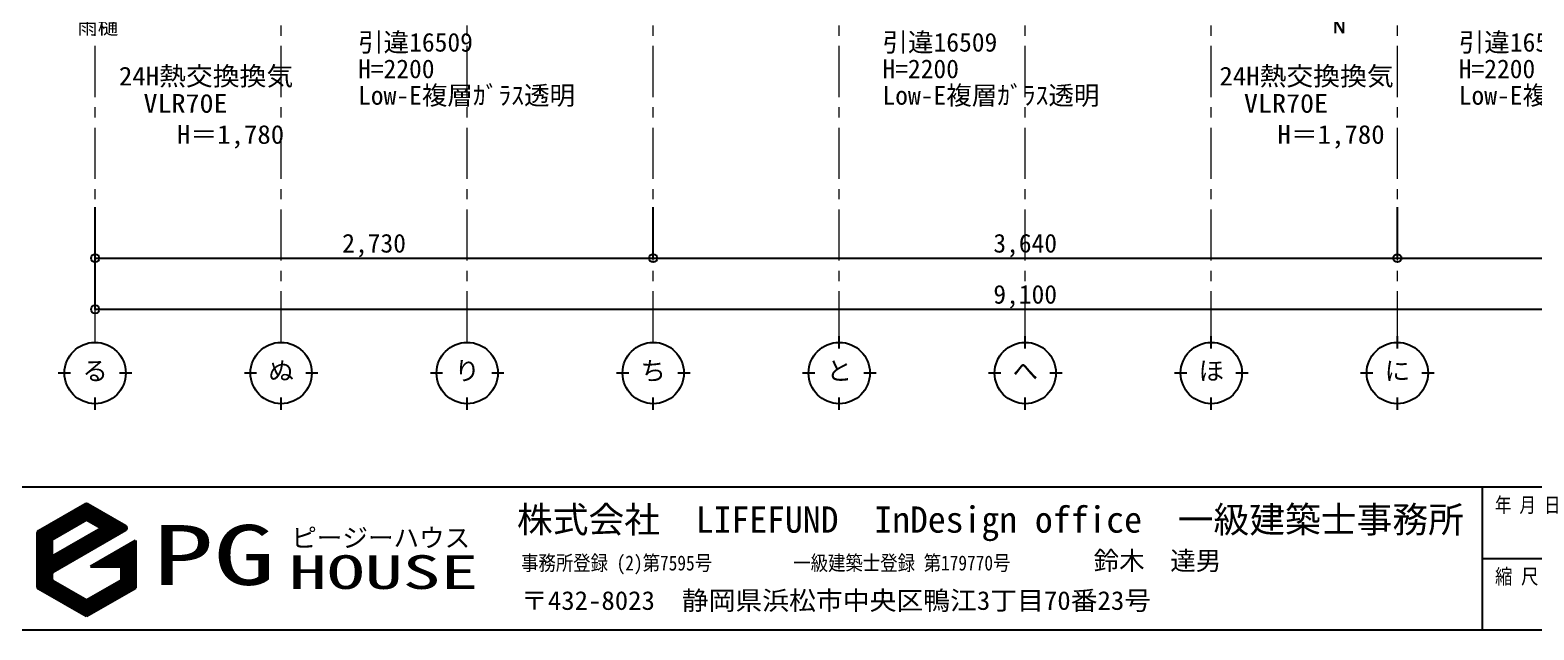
# Model space of a CAD drawing. Units: millimetres at full size, sheet at 1:50. Extents: x -21826 to 54909, y -26252 to 22610.
# Drawn here: x 17698 to 25054, y -6958 to -4023 of the extents above; entities that cross this region are included whole.
import ezdxf
from ezdxf.enums import TextEntityAlignment as Align

# ---------------------------------------------------------------- set-up
doc = ezdxf.new("R2010")
doc.units = ezdxf.units.MM
doc.header["$LTSCALE"] = 50
doc.header["$PDMODE"] = 32
doc.header["$PDSIZE"] = 40
doc.linetypes.add('CHAIN1', pattern=[8, 5, -1, 1, -1])
for name, color, linetype, lineweight in [('3-1_通り芯・通り番号', 7, 'Continuous', 25), ('3-9_建築設備', 5, 'Continuous', 25), ('3-A_文字', 7, 'Continuous', 25), ('3-F_寸法・方位', 7, 'Continuous', 25), ('F-1_凡例（一般）', 7, 'Continuous', 25), ('F-F_図面枠（共通）', 7, 'Continuous', 25)]:
    doc.layers.add(name, color=color, linetype=linetype, lineweight=lineweight)
doc.styles.add('ＭＳ ゴシック', font='')
doc.styles.get('ＭＳ ゴシック').set_extended_font_data('MS Gothic')

msp = doc.modelspace()

# ---------------------------------------------------------------- linework, layer by layer
at = {"layer": '3-1_通り芯・通り番号', "color": 1, "linetype": 'CHAIN1', "lineweight": 18}
for p, q in [((18016.21, -5551.2), (18016.21, 6242.32)), ((18926.21, -5551.2), (18926.21, 6242.32)), ((19836.21, -5551.2), (19836.21, 6242.32)), ((20746.21, -5551.2), (20746.21, 6242.32)), ((21656.21, -5551.2), (21656.21, 6242.32)), ((22566.21, -5551.2), (22566.21, 6242.32)), ((23476.21, -5551.2), (23476.21, 6242.32)), ((24386.21, -5551.2), (24386.21, 6242.32))]:
    msp.add_line(p, q, dxfattribs=at)
at = {"layer": '3-1_通り芯・通り番号'}
for p, q in [((21656.21, -5581.2), (21656.21, -5521.2)), ((22566.21, -5581.2), (22566.21, -5521.2)), ((23476.21, -5581.2), (23476.21, -5521.2)), ((24386.21, -5581.2), (24386.21, -5521.2)), ((17896.21, -5701.2), (17836.21, -5701.2)), ((18196.21, -5701.2), (18136.21, -5701.2)), ((18806.21, -5701.2), (18746.21, -5701.2)), ((19106.21, -5701.2), (19046.21, -5701.2)), ((19716.21, -5701.2), (19656.21, -5701.2)), ((20016.21, -5701.2), (19956.21, -5701.2)), ((20626.21, -5701.2), (20566.21, -5701.2)), ((20926.21, -5701.2), (20866.21, -5701.2)), ((21536.21, -5701.2), (21476.21, -5701.2)), ((21836.21, -5701.2), (21776.21, -5701.2)), ((22446.21, -5701.2), (22386.21, -5701.2)), ((22746.21, -5701.2), (22686.21, -5701.2)), ((23356.21, -5701.2), (23296.21, -5701.2)), ((23656.21, -5701.2), (23596.21, -5701.2)), ((24266.21, -5701.2), (24206.21, -5701.2)), ((24566.21, -5701.2), (24506.21, -5701.2)), ((18016.21, -5881.2), (18016.21, -5821.2)), ((18926.21, -5881.2), (18926.21, -5821.2)), ((19836.21, -5881.2), (19836.21, -5821.2)), ((20746.21, -5881.2), (20746.21, -5821.2)), ((21656.21, -5881.2), (21656.21, -5821.2)), ((22566.21, -5881.2), (22566.21, -5821.2)), ((23476.21, -5881.2), (23476.21, -5821.2)), ((24386.21, -5881.2), (24386.21, -5821.2))]:
    msp.add_line(p, q, dxfattribs=at)
for centre in [(18016.21, -5701.2), (18926.21, -5701.2), (19836.21, -5701.2), (20746.21, -5701.2), (21656.21, -5701.2), (22566.21, -5701.2), (23476.21, -5701.2), (24386.21, -5701.2)]:
    msp.add_circle(centre, 150, dxfattribs=at)
at = {"layer": '3-9_建築設備'}
for p, q in [((24081.54, -3402.47), (24081.54, -4038.72)), ((24121.54, -3402.47), (24121.54, -4038.72)), ((24121.54, -4038.72), (24080.99, -3968.49))]:
    msp.add_line(p, q, dxfattribs=at)
at = {"layer": '3-F_寸法・方位'}
for p, q in [((18016.21, -5139.39), (18016.21, -4889.39)), ((20746.21, -5139.39), (20746.21, -4889.39)), ((24386.21, -5139.39), (24386.21, -4889.39)), ((18016.21, -5389.39), (18016.21, -5139.39)), ((18016.21, -5139.39), (20746.21, -5139.39)), ((20746.21, -5139.39), (24386.21, -5139.39)), ((24386.21, -5139.39), (27116.21, -5139.39)), ((18016.21, -5389.39), (27116.21, -5389.39))]:
    msp.add_line(p, q, dxfattribs=at)
for p in [(18016.21, -5139.39), (20746.21, -5139.39), (24386.21, -5139.39), (18016.21, -5389.39)]:
    msp.add_point(p, dxfattribs=at)
at = {"layer": 'F-1_凡例（一般）', "color": 3, "lineweight": 40}
for p, q in [((17968.02, -6343.07), (17741.22, -6474.02)), ((18164.02, -6449.22), (17980.17, -6343.07)), ((17803.69, -6517.1), (17974.1, -6418.72)), ((18045.15, -6459.74), (17803.69, -6599.15)), ((17809.77, -6674.79), (18164.02, -6470.26)), ((17974.1, -6418.72), (18045.15, -6459.74)), ((17735.15, -6746.42), (17735.15, -6484.54)), ((17803.69, -6517.1), (17803.69, -6599.15)), ((18213.05, -6521.11), (17993.74, -6647.72)), ((18213.05, -6521.11), (18213.05, -6753.44)), ((17803.69, -6706.85), (17803.69, -6685.31)), ((18144.5, -6647.72), (17993.74, -6647.72)), ((18144.5, -6647.72), (18144.5, -6713.86)), ((17741.22, -6756.95), (17974.1, -6891.4)), ((17809.77, -6717.37), (17974.1, -6812.25)), ((18144.5, -6713.86), (17974.1, -6812.25)), ((18213.05, -6753.44), (17974.1, -6891.4))]:
    msp.add_line(p, q, dxfattribs=at)
at = {"layer": 'F-1_凡例（一般）'}
for p, q in [((17810.68, -6513.06), (17879.23, -6394.34)), ((17821.21, -6506.99), (17889.75, -6388.26)), ((17831.73, -6500.91), (17900.28, -6382.19)), ((17842.25, -6494.84), (17910.8, -6376.11)), ((17852.77, -6488.76), (17921.32, -6370.04)), ((17863.3, -6482.69), (17931.84, -6363.96)), ((17873.82, -6476.61), (17942.36, -6357.89)), ((17884.34, -6470.54), (17952.89, -6351.81)), ((17894.86, -6464.46), (17963.41, -6345.74)), ((17905.38, -6458.39), (17972.86, -6341.51)), ((17915.91, -6452.31), (17979.25, -6342.59)), ((17926.43, -6446.24), (17984.54, -6345.59)), ((17936.95, -6440.16), (17989.8, -6348.63)), ((17947.47, -6434.09), (17995.06, -6351.67)), ((17958, -6428.01), (18000.32, -6354.71)), ((17968.52, -6421.94), (18005.58, -6357.74)), ((17976.57, -6420.14), (18010.84, -6360.78)), ((17981.83, -6423.18), (18016.1, -6363.82)), ((17987.09, -6426.22), (18021.36, -6366.86)), ((17992.35, -6429.26), (18026.62, -6369.89)), ((17997.61, -6432.29), (18031.89, -6372.93)), ((18002.87, -6435.33), (18037.15, -6375.97)), ((18008.13, -6438.37), (18042.41, -6379.01)), ((18013.4, -6441.41), (18047.67, -6382.04)), ((18018.66, -6444.44), (18052.93, -6385.08)), ((18023.92, -6447.48), (18058.19, -6388.12)), ((18029.18, -6450.52), (18063.45, -6391.16)), ((18034.44, -6453.56), (18068.71, -6394.19)), ((18039.7, -6456.59), (18073.97, -6397.23)), ((17735.15, -6631.75), (17868.71, -6400.41)), ((17735.15, -6619.6), (17858.19, -6406.49)), ((17735.15, -6607.45), (17847.66, -6412.56)), ((17735.15, -6595.3), (17837.14, -6418.64)), ((17735.15, -6583.15), (17826.62, -6424.71)), ((17735.15, -6571), (17816.1, -6430.79)), ((17735.15, -6558.85), (17805.58, -6436.86)), ((17735.15, -6546.7), (17795.05, -6442.94)), ((17735.15, -6534.55), (17784.53, -6449.01)), ((17735.15, -6522.4), (17774.01, -6455.09)), ((17735.15, -6510.25), (17763.49, -6461.16)), ((17735.15, -6498.1), (17752.96, -6467.24)), ((17735.15, -6485.95), (17742.44, -6473.31)), ((17955.18, -6590.84), (18023.73, -6472.11)), ((17965.7, -6584.76), (18034.25, -6466.04)), ((17976.23, -6578.69), (18044.77, -6459.96)), ((17986.75, -6572.61), (18084.5, -6403.31)), ((17997.27, -6566.54), (18089.76, -6406.34)), ((18007.79, -6560.46), (18095.02, -6409.38)), ((18018.31, -6554.39), (18100.28, -6412.42)), ((18028.84, -6548.31), (18105.54, -6415.46)), ((18039.36, -6542.24), (18110.8, -6418.49)), ((18044.96, -6459.63), (18079.24, -6400.27)), ((18049.88, -6536.16), (18116.06, -6421.53)), ((18060.4, -6530.09), (18121.32, -6424.57)), ((18070.93, -6524.01), (18126.59, -6427.61)), ((18081.45, -6517.94), (18131.85, -6430.64)), ((18091.97, -6511.86), (18137.11, -6433.68)), ((18102.49, -6505.79), (18142.37, -6436.72)), ((18113.01, -6499.71), (18147.63, -6439.76)), ((18123.54, -6493.64), (18152.89, -6442.79)), ((18134.06, -6487.56), (18158.15, -6445.83)), ((18144.58, -6481.49), (18163.41, -6448.87)), ((18155.1, -6475.41), (18168.05, -6452.99)), ((18165.83, -6468.99), (18169.89, -6461.94)), ((17735.15, -6643.9), (17803.69, -6525.17)), ((17735.15, -6656.05), (17803.69, -6537.32)), ((17828.91, -6663.74), (17897.46, -6545.01)), ((17839.44, -6657.66), (17907.98, -6538.94)), ((17849.96, -6651.59), (17918.51, -6532.86)), ((17860.48, -6645.51), (17929.03, -6526.79)), ((17871, -6639.44), (17939.55, -6520.71)), ((17881.53, -6633.36), (17950.07, -6514.64)), ((17892.05, -6627.29), (17960.59, -6508.56)), ((17902.57, -6621.21), (17971.12, -6502.49)), ((17913.09, -6615.14), (17981.64, -6496.41)), ((17923.61, -6609.06), (17992.16, -6490.34)), ((17934.14, -6602.99), (18002.68, -6484.26)), ((17944.66, -6596.91), (18013.2, -6478.19)), ((18111.74, -6647.72), (18170.74, -6545.54)), ((18118.75, -6647.72), (18181.26, -6539.46)), ((18125.77, -6647.72), (18191.78, -6533.39)), ((18132.78, -6647.72), (18202.3, -6527.31)), ((18139.8, -6647.72), (18212.82, -6521.24)), ((18144.5, -6651.73), (18213.05, -6533)), ((18144.5, -6663.88), (18213.05, -6545.15)), ((17735.15, -6668.2), (17803.69, -6549.47)), ((17735.15, -6680.35), (17803.69, -6561.62)), ((17735.15, -6692.5), (17803.69, -6573.77)), ((17735.15, -6704.65), (17803.69, -6585.92)), ((17735.15, -6741.1), (17823.81, -6587.54)), ((17735.15, -6728.95), (17813.28, -6593.61)), ((17735.15, -6716.8), (17803.69, -6598.07)), ((17736.21, -6751.4), (17834.33, -6581.46)), ((17740.35, -6756.39), (17844.85, -6575.39)), ((17745.59, -6759.47), (17855.37, -6569.31)), ((17750.85, -6762.5), (17865.89, -6563.24)), ((17807.56, -6676.42), (17876.42, -6557.16)), ((17818.39, -6669.81), (17886.94, -6551.09)), ((18027.56, -6647.72), (18044.47, -6618.44)), ((18034.58, -6647.72), (18054.99, -6612.36)), ((18041.59, -6647.72), (18065.51, -6606.29)), ((18048.6, -6647.72), (18076.04, -6600.21)), ((18055.62, -6647.72), (18086.56, -6594.14)), ((18062.63, -6647.72), (18097.08, -6588.06)), ((18069.65, -6647.72), (18107.6, -6581.99)), ((18076.66, -6647.72), (18118.12, -6575.91)), ((18083.68, -6647.72), (18128.65, -6569.84)), ((18085.27, -6827.21), (18213.05, -6605.9)), ((18090.69, -6647.72), (18139.17, -6563.76)), ((18095.8, -6821.13), (18213.05, -6618.05)), ((18097.71, -6647.72), (18149.69, -6557.69)), ((18104.72, -6647.72), (18160.21, -6551.61)), ((18144.5, -6676.03), (18213.05, -6557.3)), ((18144.5, -6688.18), (18213.05, -6569.45)), ((18144.5, -6700.33), (18213.05, -6581.6)), ((18144.5, -6712.48), (18213.05, -6593.75)), ((17756.11, -6765.54), (17804, -6682.59)), ((17999.5, -6647.72), (18002.38, -6642.74)), ((18006.52, -6647.72), (18012.9, -6636.66)), ((18013.53, -6647.72), (18023.42, -6630.59)), ((18020.55, -6647.72), (18033.95, -6624.51)), ((18106.32, -6815.06), (18213.05, -6630.2)), ((18116.84, -6808.98), (18213.05, -6642.35)), ((18127.36, -6802.91), (18213.05, -6654.5)), ((18137.89, -6796.83), (18213.05, -6666.65)), ((18148.41, -6790.76), (18213.05, -6678.8)), ((18158.93, -6784.68), (18213.05, -6690.95)), ((17761.37, -6768.58), (17803.69, -6695.27)), ((17766.63, -6771.62), (17803.7, -6707.4)), ((17771.89, -6774.65), (17806.53, -6714.65)), ((17777.15, -6777.69), (17811.43, -6718.33)), ((17782.41, -6780.73), (17816.69, -6721.37)), ((17787.67, -6783.77), (17821.95, -6724.4)), ((17792.94, -6786.8), (17827.21, -6727.44)), ((17798.2, -6789.84), (17832.47, -6730.48)), ((17803.46, -6792.88), (17837.73, -6733.52)), ((17808.72, -6795.92), (17842.99, -6736.55)), ((17813.98, -6798.95), (17848.25, -6739.59)), ((17819.24, -6801.99), (17853.51, -6742.63)), ((17824.5, -6805.03), (17858.78, -6745.67)), ((17829.76, -6808.07), (17864.04, -6748.7)), ((17835.02, -6811.1), (17869.3, -6751.74)), ((17840.29, -6814.14), (17874.56, -6754.78)), ((17845.55, -6817.18), (17879.82, -6757.82)), ((17850.81, -6820.22), (17885.08, -6760.85)), ((17856.07, -6823.25), (17890.34, -6763.89)), ((17861.33, -6826.29), (17895.6, -6766.93)), ((17990.57, -6881.88), (18059.12, -6763.16)), ((18001.1, -6875.81), (18069.64, -6757.08)), ((18011.62, -6869.73), (18080.17, -6751.01)), ((18022.14, -6863.66), (18090.69, -6744.93)), ((18032.66, -6857.58), (18101.21, -6738.86)), ((18043.19, -6851.51), (18111.73, -6732.78)), ((18053.71, -6845.43), (18122.25, -6726.71)), ((18064.23, -6839.36), (18132.78, -6720.63)), ((18074.75, -6833.28), (18143.3, -6714.56)), ((18169.45, -6778.61), (18213.05, -6703.1)), ((18179.97, -6772.53), (18213.05, -6715.25)), ((18190.5, -6766.46), (18213.05, -6727.4)), ((18201.02, -6760.38), (18213.05, -6739.55)), ((18211.54, -6754.31), (18213.05, -6751.7)), ((17866.59, -6829.33), (17900.86, -6769.97)), ((17871.85, -6832.37), (17906.13, -6773)), ((17877.11, -6835.4), (17911.39, -6776.04)), ((17882.37, -6838.44), (17916.65, -6779.08)), ((17887.64, -6841.48), (17921.91, -6782.12)), ((17892.9, -6844.52), (17927.17, -6785.15)), ((17898.16, -6847.55), (17932.43, -6788.19)), ((17903.42, -6850.59), (17937.69, -6791.23)), ((17908.68, -6853.63), (17942.95, -6794.27)), ((17913.94, -6856.67), (17948.21, -6797.3)), ((17919.2, -6859.7), (17953.48, -6800.34)), ((17924.46, -6862.74), (17958.74, -6803.38)), ((17929.72, -6865.78), (17964, -6806.42)), ((17934.99, -6868.82), (17969.26, -6809.45)), ((17940.25, -6871.85), (17974.94, -6811.76)), ((17945.51, -6874.89), (17985.47, -6805.68)), ((17950.77, -6877.93), (17995.99, -6799.61)), ((17956.03, -6880.97), (18006.51, -6793.53)), ((17961.29, -6884), (18017.03, -6787.46)), ((17966.55, -6887.04), (18027.55, -6781.38)), ((17971.81, -6890.08), (18038.08, -6775.31)), ((17980.05, -6887.96), (18048.6, -6769.23))]:
    msp.add_line(p, q, dxfattribs=at)
at = {"layer": 'F-1_凡例（一般）', "color": 3, "lineweight": 40}
for centre, start, end in [((17974.1, -6353.6), 60, 120), ((18157.94, -6459.74), 300, 60), ((17747.3, -6484.54), 120, 180), ((17815.84, -6685.31), 120, 180), ((17747.3, -6746.42), 180, 240), ((17815.84, -6706.85), 180, 240)]:
    msp.add_arc(centre, 12.15, start, end, dxfattribs=at)
at = {"layer": 'F-F_図面枠（共通）'}
for p, q in [((13301.73, -6258.13), (33101.73, -6258.13)), ((24801.73, -6258.13), (24801.73, -6958.13)), ((24801.73, -6608.13), (29099.18, -6608.13)), ((13301.73, -6958.13), (33101.73, -6958.13))]:
    msp.add_line(p, q, dxfattribs=at)

# ---------------------------------------------------------------- texts
at = {"layer": '3-9_建築設備', "color": 7, "style": 'ＭＳ ゴシック'}
for s, width, p in [('24H熱交換換気', 1.05, (18132.71, -4321.83)), ('24H熱交換換気', 1.05, (23515.77, -4321.83)), ('VLR70E', 1.1, (18252.74, -4455.13)), ('VLR70E', 1.1, (23635.8, -4455.13)), ('H＝1,780', 1.05, (18416.84, -4607.17)), ('H＝1,780', 1.05, (23799.91, -4607.17))]:
    msp.add_text(s, height=91.64, dxfattribs=dict(at, width=width)).set_placement(p, align=Align.BOTTOM_LEFT)
at = {"layer": '3-A_文字', "style": 'ＭＳ ゴシック'}
for s, height, p in [('雨樋', 73.31, (17928.81, -4065.51)), ('引違16509', 91.64, (19302.46, -4156.2)), ('引違16509', 91.64, (21867.58, -4156.2)), ('引違16509', 91.64, (24686.57, -4156.2)), ('H=2200', 91.64, (19302.46, -4286.2)), ('H=2200', 91.64, (21867.58, -4286.2)), ('H=2200', 91.64, (24686.57, -4286.2)), ('Low-E複層ｶﾞﾗｽ透明', 91.64, (19302.46, -4416.2)), ('Low-E複層ｶﾞﾗｽ透明', 91.64, (21867.58, -4416.2)), ('Low-E複層ｶﾞﾗｽ透明', 91.64, (24686.57, -4416.2)), ('る', 91.64, (17953.71, -5763.7)), ('ぬ', 91.64, (18863.71, -5763.7)), ('り', 91.64, (19773.71, -5763.7)), ('ち', 91.64, (20683.71, -5763.7)), ('と', 91.64, (21593.71, -5763.7)), ('へ', 91.64, (22503.71, -5763.7)), ('ほ', 91.64, (23413.71, -5763.7)), ('に', 91.64, (24323.71, -5763.7))]:
    msp.add_text(s, height=height, dxfattribs=at).set_placement(p, align=Align.BOTTOM_LEFT)
at = {"layer": '3-F_寸法・方位', "style": 'ＭＳ ゴシック'}
for s, p in [('2,730', (19224.96, -5139.39)), ('3,640', (22409.96, -5139.39)), ('9,100', (22409.96, -5389.39))]:
    msp.add_text(s, height=91.64, dxfattribs=at).set_placement(p, align=Align.BOTTOM_LEFT)
at = {"layer": 'F-1_凡例（一般）', "style": 'ＭＳ ゴシック'}
for s, height, p in [('株式会社\u3000LIFEFUND\u3000InDesign office\u3000一級建築士事務所', 128.3, (20079.43, -6520.72)), ('ピージーハウス', 91.64, (18975.83, -6580.67)), ('鈴木\u3000達男', 91.64, (22900.25, -6692.81))]:
    msp.add_text(s, height=height, dxfattribs=at).set_placement(p, align=Align.BOTTOM_LEFT)
for s, height, width, p in [('PG', 293.3, 1.5, (18296.82, -6826)), ('HOUSE', 165, 1.65, (18964.6, -6807.22)), ('事務所登録 (2)第7595号', 73.31, 0.85, (20099.89, -6689.19)), ('一級建築士登録 第179770号', 73.31, 0.85, (21431.75, -6689.19)), ('〒432-8023\u3000静岡県浜松市中央区鴨江3丁目70番23号', 91.64, 1.05, (20099.58, -6887.55))]:
    msp.add_text(s, height=height, dxfattribs=dict(at, width=width)).set_placement(p, align=Align.BOTTOM_LEFT)
at = {"layer": 'F-F_図面枠（共通）', "style": 'ＭＳ ゴシック'}
for s, width, p in [('年 月 日', 0.8, (24863.95, -6405.49)), ('縮 尺', 0.85, (24863.95, -6755.49))]:
    msp.add_text(s, height=73.31, dxfattribs=dict(at, width=width)).set_placement(p, align=Align.BOTTOM_LEFT)

doc.saveas('drawing.dxf')
